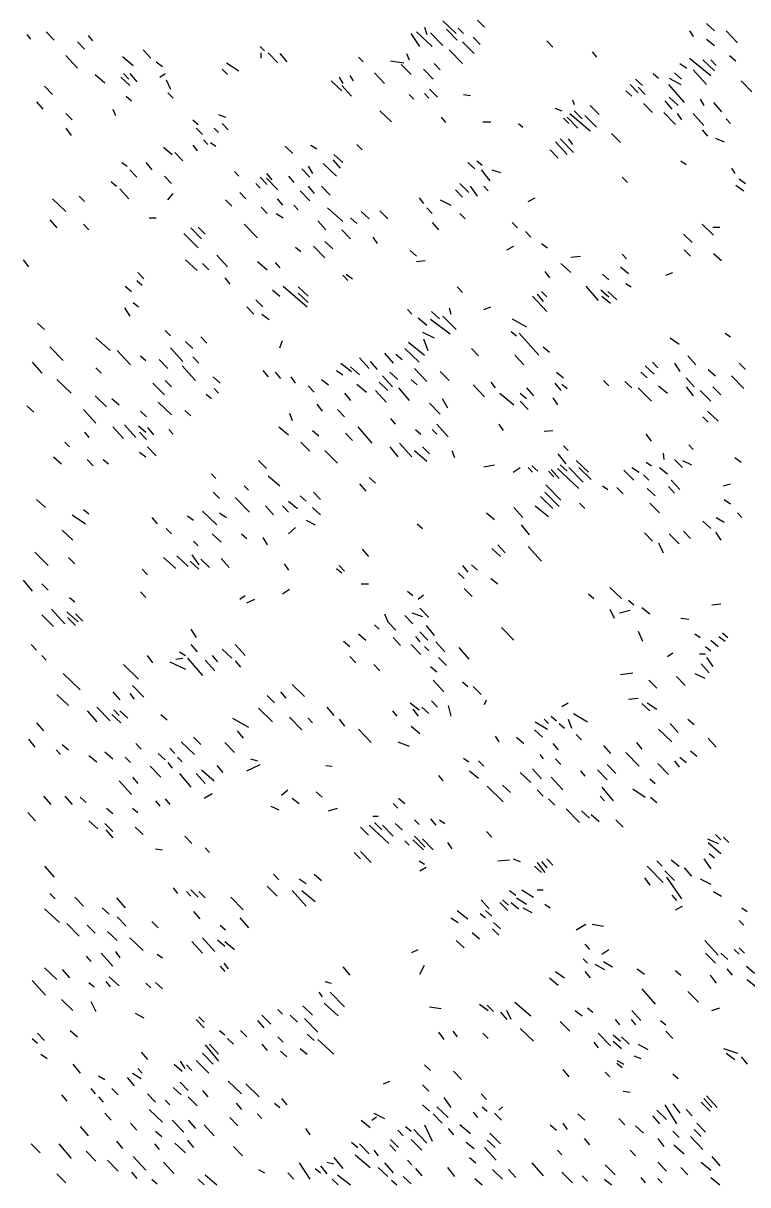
# Model space of a CAD drawing. Extents: x 0 to 599, y 0 to 600.
# Drawn here: x 0.2 to 149.5, y 0.2 to 239.7 of the extents above; entities that cross this region are included whole.
import ezdxf

# ---------------------------------------------------------------- set-up
doc = ezdxf.new("R2010")
doc.units = 0
doc.header["$MEASUREMENT"] = 0
doc.layers.add('LIMESTONE_FSET2', color=66, linetype='CONTINUOUS')

msp = doc.modelspace()

# ---------------------------------------------------------------- linework, layer by layer
at = {"layer": 'LIMESTONE_FSET2'}
for p, q in [((86.71, 240.19), (89.45, 237.57)), ((93.84, 240.37), (95.3, 238.88)), ((141.04, 239.63), (142.68, 238.13)), ((0.91, 237.38), (1.65, 236.44)), ((4.94, 237.94), (6.59, 236.26)), ((13.54, 237.19), (14.45, 236.07)), ((81.95, 234.95), (80.12, 237.57)), ((81.22, 237.94), (84.51, 234.95)), ((82.87, 238.88), (83.41, 237.38)), ((84.15, 237.75), (86.71, 235.13)), ((87.44, 238.5), (89.63, 236.26)), ((89.82, 238.69), (90.91, 237.57)), ((137.56, 238.13), (138.29, 237)), ((145.06, 238.13), (147.44, 235.69)), ((11.34, 235.88), (12.8, 234.38)), ((49.02, 234.95), (49.94, 234.01)), ((90.73, 235.88), (93.11, 233.45)), ((92.93, 236.82), (94.39, 235.32)), ((108.11, 236.07), (109.39, 234.76)), ((141.04, 236.44), (142.68, 235.13)), ((8.96, 233.07), (11.34, 230.45)), ((20.67, 232.89), (22.87, 231.01)), ((24.88, 234.2), (26.52, 232.51)), ((49.21, 232.51), (49.21, 233.63)), ((50.67, 233.63), (52.68, 231.58)), ((53.05, 233.45), (54.51, 231.76)), ((69.33, 232.7), (70.24, 231.76)), ((79.21, 233.45), (79.76, 232.14)), ((87.99, 234.2), (90.73, 231.39)), ((117.44, 233.82), (118.35, 232.7)), ((137.56, 232.51), (141.95, 228.95)), ((145.79, 233.07), (147.07, 231.95)), ((27.62, 231.76), (28.9, 230.83)), ((41.16, 230.27), (42.26, 229.14)), ((42.07, 231.58), (44.63, 229.89)), ((75.91, 231.95), (78.66, 231.58)), ((78.11, 231.2), (80.12, 229.14)), ((82.68, 230.27), (84.7, 228.21)), ((84.88, 231.39), (86.16, 230.08)), ((135.55, 231.39), (137.01, 230.45)), ((138.29, 230.08), (141.04, 227.08)), ((140.3, 232.14), (142.68, 229.89)), ((141.95, 232.14), (143.05, 231.01)), ((15, 229.14), (17.01, 227.46)), ((20.3, 228.58), (22.13, 226.9)), ((20.85, 229.33), (21.95, 228.21)), ((22.13, 229.33), (23.6, 227.64)), ((28.35, 228.58), (29.45, 229.33)), ((29.63, 228.02), (30.55, 226.15)), ((63.66, 227.83), (65.85, 225.77)), ((65.3, 228.58), (66.04, 227.27)), ((67.5, 228.95), (68.23, 227.83)), ((72.62, 229.52), (74.63, 227.27)), ((126.4, 228.21), (127.87, 226.9)), ((130.06, 229.33), (131.16, 228.39)), ((133.35, 228.39), (135.73, 227.08)), ((134.45, 229.52), (135.91, 228.21)), ((148.17, 227.83), (150.37, 225.59)), ((4.57, 226.71), (6.22, 225.02)), ((30, 225.4), (31.1, 224.27)), ((67.87, 224.65), (65.85, 226.9)), ((82.87, 225.21), (83.78, 224.27)), ((83.96, 226.15), (85.61, 224.46)), ((124.39, 225.77), (125.67, 224.65)), ((125.3, 227.08), (126.95, 225.4)), ((126.95, 226.52), (128.41, 225.02)), ((133.17, 227.08), (136.46, 223.34)), ((2.93, 223.53), (4.21, 222.03)), ((21.4, 224.65), (22.5, 223.71)), ((79.76, 225.02), (80.67, 224.09)), ((90.91, 225.02), (92.38, 224.84)), ((113.41, 223.9), (113.78, 222.96)), ((117.07, 222.78), (118.9, 220.9)), ((128.05, 223.15), (129.88, 221.28)), ((132.44, 223.71), (133.9, 222.03)), ((133.35, 224.46), (135.18, 222.78)), ((139.76, 224.09), (140.49, 222.78)), ((142.5, 223.34), (144.15, 221.47)), ((8.96, 221.09), (10.24, 219.78)), ((18.66, 222.03), (19.21, 220.72)), ((40.43, 220.9), (41.89, 220.34)), ((73.72, 221.65), (76.1, 219.41)), ((109.76, 222.22), (111.22, 221.65)), ((112.87, 221.09), (117.07, 217.54)), ((113.78, 221.65), (115.43, 219.97)), ((115.98, 220.72), (118.35, 218.28)), ((132.26, 221.28), (134.63, 218.85)), ((135, 221.09), (135.91, 219.78)), ((138.29, 221.09), (140.49, 218.66)), ((8.96, 218.1), (10.06, 216.6)), ((35.12, 219.78), (36.22, 218.85)), ((35.85, 218.1), (37.13, 216.79)), ((39.51, 218.1), (40.43, 217.16)), ((41.16, 219.03), (42.44, 217.72)), ((86.34, 220.34), (87.26, 219.22)), ((94.94, 219.41), (96.59, 219.41)), ((102.26, 219.03), (103.17, 218.28)), ((111.59, 220.16), (112.68, 219.03)), ((112.32, 220.34), (114.51, 218.1)), ((145.06, 219.97), (145.98, 219.03)), ((37.32, 215.66), (38.23, 214.73)), ((110.85, 215.85), (113.6, 213.04)), ((112.5, 215.85), (113.41, 214.73)), ((121.46, 216.97), (123.29, 215.1)), ((140.12, 217.72), (141.22, 216.41)), ((142.87, 216.04), (144.7, 215.29)), ((29.09, 214.17), (30.91, 212.67)), ((35.12, 214.54), (36.04, 213.42)), ((38.78, 215.1), (39.88, 214.35)), ((54.15, 214.35), (55.79, 212.85)), ((59.45, 214.54), (60.73, 213.79)), ((68.96, 214.73), (70.06, 213.6)), ((108.84, 213.6), (110.49, 211.92)), ((109.94, 215.29), (112.32, 212.67)), ((20.49, 210.98), (21.59, 210.23)), ((25.43, 210.98), (26.71, 209.49)), ((31.46, 213.04), (33.11, 211.36)), ((62.01, 210.8), (64.76, 208.17)), ((64.02, 211.54), (65.49, 209.86)), ((64.21, 212.67), (66.04, 210.98)), ((91.83, 210.98), (93.29, 209.67)), ((93.66, 211.36), (94.76, 210.42)), ((135.73, 211.36), (136.83, 210.61)), ((22.13, 209.49), (23.6, 207.99)), ((43.72, 209.11), (44.63, 208.17)), ((50.3, 208.74), (51.4, 207.43)), ((57.62, 209.67), (59.27, 207.99)), ((58.9, 210.23), (59.82, 208.74)), ((94.57, 209.49), (96.4, 207.24)), ((96.77, 209.49), (98.6, 208.92)), ((146.16, 209.86), (146.89, 208.74)), ((18.29, 207.05), (19.39, 206.12)), ((29.27, 208.17), (30.73, 206.68)), ((48.11, 206.68), (49.02, 205.74)), ((49.02, 207.99), (50.49, 206.49)), ((50.3, 207.8), (52.68, 205.37)), ((54.88, 208.17), (55.98, 206.86)), ((58.9, 206.12), (60.18, 204.62)), ((61.65, 206.12), (63.48, 204.24)), ((90.18, 206.68), (92.01, 204.81)), ((93.84, 204.06), (92.38, 206.12)), ((95.12, 206.12), (96.04, 205.18)), ((123.66, 207.99), (124.76, 206.86)), ((147.07, 206.3), (148.72, 205.18)), ((147.8, 207.61), (149.09, 206.68)), ((11.71, 204.06), (12.8, 202.93)), ((20.12, 205.55), (21.95, 203.49)), ((30, 203.31), (31.1, 204.62)), ((44.82, 204.81), (46.1, 203.49)), ((57.26, 205.18), (59.27, 203.12)), ((81.77, 203.68), (82.68, 202.56)), ((89.27, 205.37), (90.73, 203.87)), ((104.27, 202.93), (105.73, 203.68)), ((6.22, 203.49), (8.96, 200.87)), ((41.89, 203.31), (43.17, 202)), ((49.21, 201.81), (50.49, 200.5)), ((52.5, 203.49), (53.6, 202.18)), ((55.98, 202.18), (56.89, 201.25)), ((62.93, 201.62), (66.04, 198.81)), ((83.41, 201.62), (84.51, 200.5)), ((86.16, 203.31), (88.35, 202.18)), ((5.67, 199.19), (7.13, 197.5)), ((26.16, 199.56), (27.62, 199.56)), ((52.32, 200.5), (53.78, 199.56)), ((60.91, 199), (62.56, 197.13)), ((67.68, 199.56), (68.96, 198.44)), ((69.88, 200.87), (71.52, 199.38)), ((73.72, 201.06), (75.37, 199.38)), ((90.18, 200.5), (91.28, 199.38)), ((12.62, 198.25), (13.72, 197.13)), ((34.76, 197.5), (36.95, 195.26)), ((36.22, 197.69), (37.68, 196.19)), ((45.73, 198.25), (48.48, 195.44)), ((65.85, 197.13), (67.68, 195.26)), ((84.51, 198.63), (85.79, 197.13)), ((100.98, 198.63), (102.07, 197.5)), ((103.72, 196.76), (104.82, 195.63)), ((140.12, 198.25), (142.5, 196.01)), ((142.32, 197.69), (143.78, 197.69)), ((33.29, 196.38), (36.22, 193.39)), ((62.38, 194.7), (64.02, 193.2)), ((72.26, 195.63), (73.17, 194.32)), ((107.01, 194.32), (108.29, 193.39)), ((136.28, 196.19), (138.11, 194.51)), ((40.06, 191.89), (42.26, 189.45)), ((56.34, 193.57), (57.44, 192.64)), ((60, 193.76), (62.38, 191.33)), ((79.94, 192.82), (81.22, 191.7)), ((99.88, 193.01), (101.34, 193.76)), ((113.05, 191.51), (115.06, 191.7)), ((123.66, 192.07), (124.57, 191.14)), ((136.46, 193.01), (137.74, 191.7)), ((142.5, 192.26), (144.15, 190.76)), ((0.18, 190.95), (1.28, 189.45)), ((33.66, 190.95), (36.04, 188.71)), ((37.13, 190.2), (38.41, 188.89)), ((48.48, 190.58), (50.49, 188.89)), ((52.13, 190.39), (53.05, 189.27)), ((81.22, 190.58), (83.05, 190.76)), ((111.04, 190.2), (113.05, 188.33)), ((123.29, 189.45), (124.94, 188.14)), ((23.78, 188.33), (25.06, 187.02)), ((41.71, 187.21), (42.8, 185.9)), ((66.04, 187.77), (67.13, 186.65)), ((66.77, 187.96), (68.05, 187.02)), ((107.74, 188.52), (108.66, 187.21)), ((119.63, 187.96), (120.91, 186.83)), ((132.62, 187.77), (134.09, 188.33)), ((21.22, 185.52), (22.5, 184.4)), ((23.6, 186.65), (24.7, 185.71)), ((51.59, 184.77), (53.05, 183.46)), ((53.78, 185.52), (58.72, 181.22)), ((56.89, 185.34), (58.9, 183.46)), ((89.63, 185.34), (90.73, 184.21)), ((116.16, 185.52), (118.72, 182.53)), ((119.27, 184.77), (120.91, 183.28)), ((124.39, 186.08), (125.49, 185.34)), ((22.87, 182.15), (23.96, 181.22)), ((48.11, 182.71), (49.57, 181.22)), ((56.89, 184.02), (58.9, 182.15)), ((105.18, 183.46), (108.11, 180.28)), ((106.1, 183.84), (107.38, 182.34)), ((107.01, 184.4), (108.11, 183.28)), ((119.45, 183.46), (121.28, 181.97)), ((120.73, 184.4), (122.56, 182.71)), ((21.04, 181.03), (22.13, 179.34)), ((46.28, 181.22), (47.74, 179.72)), ((49.39, 179.72), (50.85, 178.6)), ((79.39, 180.66), (80.3, 179.72)), ((84.33, 180.28), (85.98, 178.78)), ((87.99, 181.03), (88.35, 179.72)), ((95.12, 180.66), (96.59, 181.22)), ((3.11, 177.85), (4.57, 176.54)), ((81.59, 178.97), (83.41, 177.47)), ((88.17, 175.6), (84.15, 178.6)), ((86.71, 179.34), (89.45, 176.54)), ((100.98, 178.78), (103.9, 177.1)), ((29.45, 176.35), (30.55, 175.23)), ((36.77, 175.04), (38.05, 173.73)), ((82.5, 175.98), (84.88, 174.85)), ((100.79, 176.16), (101.89, 175.23)), ((102.44, 175.79), (106.46, 171.29)), ((144.88, 175.79), (145.98, 175.04)), ((5.67, 172.98), (8.41, 170.17)), ((15.18, 174.85), (18.11, 172.23)), ((30.55, 172.79), (33.11, 169.98)), ((33.66, 174.1), (35.12, 172.61)), ((53.05, 172.79), (53.6, 174.29)), ((78.84, 172.61), (81.77, 169.8)), ((79.57, 173.92), (82.87, 171.29)), ((82.68, 174.66), (83.6, 172.23)), ((92.56, 172.61), (94.02, 171.11)), ((107.38, 172.98), (108.66, 171.86)), ((133.54, 174.85), (135.37, 173.54)), ((19.57, 172.23), (22.32, 169.24)), ((24.33, 171.11), (25.43, 170.17)), ((28.17, 170.36), (30, 168.49)), ((35.12, 170.92), (36.4, 169.61)), ((69.51, 170.73), (71.52, 168.49)), ((74.63, 171.67), (76.46, 169.61)), ((77.01, 171.48), (78.29, 170.36)), ((103.35, 169.24), (101.52, 171.29)), ((137.2, 171.11), (138.84, 169.24)), ((2.01, 169.8), (4.02, 167.55)), ((15.18, 168.67), (16.28, 167.55)), ((32.93, 169.05), (35.67, 166.05)), ((49.57, 168.11), (50.67, 166.8)), ((52.13, 167.74), (53.23, 166.43)), ((64.76, 168.11), (66.04, 167.18)), ((65.67, 169.61), (67.87, 167.93)), ((67.68, 168.86), (69.51, 167.18)), ((71.71, 169.98), (73.17, 168.3)), ((75.73, 167.74), (77.38, 166.24)), ((80.85, 168.49), (83.41, 165.87)), ((86.16, 167.93), (87.99, 166.05)), ((110.12, 167.74), (111.59, 166.61)), ((127.5, 167.74), (128.78, 166.61)), ((128.41, 169.05), (130.24, 167.36)), ((129.88, 169.8), (130.98, 168.67)), ((134.45, 169.61), (135.55, 167.93)), ((141.4, 168.3), (142.87, 166.99)), ((147.8, 169.61), (149.09, 168.3)), ((7.13, 166.24), (10.06, 163.43)), ((26.89, 165.49), (29.27, 163.06)), ((29.45, 166.05), (30.73, 164.74)), ((39.33, 166.8), (40.79, 165.49)), ((56.34, 165.49), (55.43, 166.8)), ((61.65, 166.24), (63.11, 165.12)), ((68.96, 165.3), (70.98, 163.62)), ((73.54, 165.68), (75.37, 163.99)), ((74.27, 166.99), (76.28, 164.74)), ((80.12, 166.24), (81.4, 165.12)), ((96.59, 165.68), (97.5, 164.56)), ((109.76, 165.49), (111.04, 163.99)), ((111.22, 165.3), (112.32, 164.37)), ((119.82, 166.05), (120.91, 164.93)), ((124.21, 165.87), (125.67, 164.56)), ((136.83, 166.61), (138.48, 164.74)), ((146.16, 166.99), (148.72, 164.37)), ((37.87, 163.24), (38.96, 162.31)), ((39.51, 164.37), (40.43, 163.43)), ((58.9, 164.93), (60.18, 163.62)), ((66.4, 163.43), (67.68, 161.93)), ((72.8, 163.99), (75, 161.56)), ((77.56, 164.56), (79.76, 161.93)), ((92.93, 165.12), (95.3, 162.68)), ((98.41, 163.43), (101.34, 161)), ((102.62, 163.43), (103.9, 162.31)), ((103.9, 164.56), (105.37, 162.87)), ((126.95, 164.56), (129.7, 161.75)), ((131.16, 164.93), (132.99, 163.43)), ((136.83, 164.74), (138.29, 162.87)), ((139.76, 163.99), (141.95, 161.75)), ((142.32, 164.74), (143.96, 163.06)), ((0.91, 160.81), (2.38, 159.5)), ((15, 162.87), (17.38, 160.62)), ((18.48, 162.31), (19.94, 161)), ((27.99, 161.56), (30.73, 158.94)), ((60.73, 161.19), (61.83, 159.69)), ((83.96, 161.37), (86.16, 159.13)), ((86.52, 162.31), (87.62, 160.44)), ((102.62, 161.75), (104.27, 160.06)), ((109.39, 162.5), (110.3, 161)), ((12.62, 160.06), (15.18, 157.25)), ((24.33, 159.69), (25.61, 158.56)), ((33.48, 159.88), (34.76, 158.75)), ((55.06, 159.31), (55.61, 157.82)), ((64.94, 160.06), (66.4, 158.56)), ((75.91, 158.19), (76.83, 157.07)), ((140.3, 158.56), (141.4, 157.44)), ((141.22, 159.69), (143.41, 157.63)), ((18.66, 156.51), (20.85, 154.07)), ((21.04, 156.88), (23.41, 154.26)), ((23.96, 156.69), (25.43, 155.38)), ((25.79, 156.32), (27.07, 154.82)), ((30.18, 155.94), (31.1, 155.01)), ((52.87, 156.51), (54.88, 154.82)), ((59.82, 155.76), (61.1, 154.63)), ((69.15, 156.51), (72.07, 153.14)), ((81.04, 155.94), (82.13, 155.01)), ((84.51, 155.94), (85.43, 155.01)), ((85.43, 157.07), (87.8, 154.45)), ((98.23, 157.07), (99.15, 155.76)), ((107.56, 155.57), (109.39, 155.76)), ((8.78, 153.32), (9.7, 152.39)), ((12.8, 155.38), (13.72, 154.26)), ((24.15, 155.38), (25.61, 153.88)), ((57.44, 153.32), (59.27, 151.45)), ((66.59, 155.2), (68.05, 153.7)), ((129.7, 153.51), (128.6, 155.01)), ((24.15, 151.26), (25.43, 150.33)), ((25.79, 152.39), (27.62, 150.51)), ((62.38, 151.64), (64.94, 149.02)), ((75.73, 152.39), (77.38, 150.33)), ((77.74, 153.14), (80.3, 150.33)), ((80.85, 151.64), (83.41, 149.39)), ((82.5, 152.39), (83.96, 150.89)), ((88.54, 151.64), (89.09, 150.14)), ((111.59, 152.57), (112.5, 151.64)), ((132.07, 151.08), (132.26, 149.77)), ((137.38, 152.76), (138.29, 151.83)), ((6.4, 150.33), (8.05, 148.83)), ((13.35, 149.77), (14.63, 148.46)), ((16.65, 149.77), (17.74, 148.83)), ((48.66, 149.58), (50.3, 147.89)), ((95.12, 148.27), (97.32, 148.64)), ((112.13, 148.83), (110.49, 150.89)), ((110.85, 148.64), (112.32, 147.33)), ((114.15, 149.58), (116.71, 147.15)), ((128.6, 149.2), (129.7, 148.46)), ((134.45, 149.77), (136.1, 148.08)), ((136.1, 149.58), (137.93, 148.64)), ((146.89, 150.14), (148.17, 149.2)), ((38.96, 146.77), (39.88, 145.83)), ((50.67, 146.4), (53.05, 144.34)), ((101.16, 147.15), (102.62, 148.08)), ((104.27, 148.08), (105.18, 147.15)), ((105, 148.46), (106.28, 147.33)), ((108.48, 147.33), (109.57, 146.21)), ((109.02, 147.71), (110.67, 145.83)), ((110.3, 147.89), (114.7, 143.78)), ((112.68, 148.08), (115.61, 145.09)), ((114.7, 148.08), (117.26, 145.65)), ((124.02, 147.52), (126.04, 145.46)), ((125.67, 148.08), (127.13, 147.15)), ((129.15, 145.46), (128.05, 146.58)), ((131.34, 148.08), (132.99, 146.77)), ((45.73, 144.34), (46.65, 143.4)), ((69.51, 144.71), (70.79, 143.21)), ((71.52, 146.02), (72.8, 144.9)), ((107.93, 144.52), (111.04, 141.34)), ((119.63, 144.34), (120.73, 143.59)), ((122.56, 143.96), (123.84, 142.65)), ((128.78, 143.78), (130.43, 142.28)), ((133.17, 144.15), (134.45, 142.84)), ((133.72, 145.46), (135.55, 143.59)), ((144.51, 144.34), (145.98, 144.71)), ((2.93, 141.53), (4.76, 139.84)), ((39.33, 143.03), (40.61, 141.72)), ((43.9, 141.9), (46.83, 138.91)), ((57.26, 142.28), (58.54, 141.15)), ((60, 143.03), (61.46, 141.53)), ((106.83, 142.09), (109.39, 139.66)), ((107.74, 143.03), (110.67, 140.03)), ((144.7, 141.53), (145.98, 140.59)), ((12.62, 139.47), (13.72, 138.53)), ((37.13, 139.1), (40.06, 136.29)), ((50.12, 140.22), (51.77, 138.35)), ((53.6, 140.22), (54.88, 138.91)), ((54.88, 141.15), (56.71, 139.66)), ((59.82, 139.84), (61.46, 138.35)), ((101.34, 139.84), (103.17, 137.78)), ((105.73, 140.22), (108.48, 137.97)), ((114.88, 140.78), (115.98, 139.66)), ((129.33, 140.78), (131.34, 138.72)), ((10.24, 138.35), (12.99, 136.47)), ((26.71, 137.78), (27.8, 136.47)), ((34.02, 138.16), (35.3, 137.22)), ((40.61, 138.72), (42.07, 137.78)), ((58.54, 137.22), (60.37, 136.29)), ((95.67, 138.72), (97.32, 137.41)), ((140.3, 137.04), (141.95, 135.54)), ((143.05, 137.78), (144.7, 136.85)), ((147.44, 138.72), (148.35, 137.78)), ((8.23, 135.16), (10.43, 133.1)), ((29.63, 135.54), (30.73, 134.41)), ((39.15, 134.41), (40.98, 132.73)), ((45.18, 134.41), (46.28, 133.48)), ((54.88, 134.41), (56.34, 135.73)), ((81.4, 136.47), (82.5, 135.54)), ((102.8, 136.29), (104.45, 134.23)), ((128.23, 134.6), (129.88, 132.92)), ((133.35, 134.41), (135.37, 132.36)), ((136.28, 134.98), (137.74, 133.48)), ((142.87, 134.79), (143.96, 133.1)), ((35.3, 132.92), (36.22, 131.98)), ((49.57, 133.67), (50.49, 132.17)), ((98.05, 132.17), (99.51, 130.48)), ((104.27, 131.79), (107.01, 128.8)), ((131.16, 132.54), (132.07, 130.48)), ((2.56, 130.67), (5.3, 127.86)), ((9.51, 129.55), (10.79, 128.24)), ((29.09, 129.55), (31.65, 127.3)), ((31.83, 129.92), (34.21, 127.68)), ((34.94, 130.11), (36.4, 128.05)), ((40.98, 129.36), (42.62, 127.49)), ((70.06, 131.23), (71.34, 129.73)), ((96.77, 131.42), (98.6, 129.73)), ((24.7, 127.11), (25.79, 125.99)), ((34.57, 128.8), (36.4, 127.11)), ((36.77, 129.17), (38.6, 127.49)), ((53.96, 128.24), (54.88, 126.93)), ((64.76, 127.3), (65.85, 126.37)), ((65.3, 127.86), (66.4, 126.74)), ((90.73, 127.86), (91.83, 126.55)), ((92.56, 128.05), (93.84, 126.93)), ((0.18, 124.87), (2.01, 122.62)), ((89.82, 126.37), (91.1, 125.24)), ((96.59, 125.24), (98.05, 124.12)), ((4.02, 124.12), (5.3, 122.81)), ((24.33, 122.43), (25.43, 121.31)), ((53.6, 122.06), (55.06, 123)), ((69.88, 124.12), (71.34, 124.12)), ((79.39, 122.62), (80.49, 121.68)), ((91.1, 123.18), (92.74, 121.5)), ((121.1, 123.37), (123.48, 121.12)), ((9.7, 121.31), (10.79, 120.37)), ((44.82, 120.94), (45.91, 121.68)), ((46.28, 120.19), (47.93, 120.94)), ((81.59, 120.94), (82.68, 121.87)), ((116.71, 122.06), (117.8, 121.12)), ((124.94, 120.75), (126.04, 119.81)), ((142.13, 119.81), (143.96, 120)), ((4.02, 117.75), (6.4, 115.32)), ((6.04, 118.88), (8.78, 115.88)), ((9.15, 118.32), (11.52, 116.26)), ((10.98, 117.94), (12.44, 116.44)), ((74.63, 117.94), (75.37, 116.26)), ((78.84, 117.57), (80.49, 115.88)), ((80.3, 118.13), (82.5, 117.38)), ((81.95, 119.06), (83.78, 117.19)), ((121.1, 118.88), (122.01, 117)), ((123.11, 118.13), (125.3, 118.69)), ((127.68, 119.25), (129.33, 117.94)), ((9.33, 117.19), (10.98, 115.51)), ((72.62, 115.69), (73.54, 114.76)), ((77.01, 114.57), (75.37, 116.26)), ((83.23, 115.51), (84.88, 113.45)), ((98.78, 115.13), (101.34, 112.51)), ((135.73, 117), (137.38, 116.82)), ((34.76, 114.76), (35.85, 113.07)), ((69.33, 113.82), (70.79, 112.51)), ((76.46, 113.07), (77.93, 111.39)), ((81.04, 113.26), (81.95, 112.14)), ((81.95, 114.2), (83.6, 112.51)), ((126.95, 114.38), (127.87, 112.32)), ((138.66, 113.82), (139.76, 113.07)), ((143.6, 113.26), (144.88, 112.32)), ((144.33, 114.01), (145.43, 113.07)), ((1.83, 111.58), (2.93, 110.45)), ((34.76, 111.58), (36.04, 110.08)), ((41.16, 110.64), (43.17, 108.77)), ((43.9, 111.58), (45.91, 109.33)), ((66.22, 112.32), (67.5, 111.2)), ((80.12, 111.58), (82.13, 109.52)), ((82.87, 111.2), (83.78, 110.27)), ((85.24, 112.14), (87.07, 110.08)), ((90, 111.01), (92.01, 108.58)), ((140.85, 111.2), (141.95, 110.27)), ((141.95, 112.51), (143.41, 111.2)), ((4.02, 109.33), (4.94, 108.39)), ((26.89, 107.83), (25.79, 109.33)), ((30.37, 108.02), (33.66, 106.52)), ((31.65, 108.58), (33.11, 108.77)), ((32.38, 110.08), (33.66, 109.33)), ((34.02, 108.77), (37.13, 105.21)), ((37.68, 108.39), (39.7, 106.15)), ((39.15, 109.33), (40.24, 108.02)), ((43.9, 108.21), (45, 106.9)), ((67.5, 109.14), (68.78, 107.83)), ((85.79, 108.95), (87.44, 107.27)), ((132.99, 109.14), (134.09, 109.89)), ((139.57, 109.7), (140.85, 109.7)), ((141.04, 108.95), (142.32, 107.08)), ((8.41, 105.59), (11.89, 102.22)), ((20.85, 107.46), (23.96, 104.46)), ((72.44, 107.46), (73.72, 106.15)), ((84.15, 107.08), (85.43, 105.96)), ((123.29, 105.4), (125.85, 105.77)), ((138.66, 105.59), (140.67, 104.65)), ((139.94, 107.64), (141.59, 105.77)), ((22.68, 103.15), (25.06, 100.72)), ((55.61, 103.34), (58.17, 100.9)), ((84.7, 104.27), (86.89, 101.84)), ((90.73, 103.9), (91.83, 102.96)), ((129.15, 104.27), (130.79, 102.59)), ((134.82, 105.02), (136.65, 103.15)), ((7.13, 101.28), (9.51, 99.03)), ((18.66, 101.84), (20.12, 100.16)), ((22.13, 101.47), (23.05, 100.34)), ((50.49, 101.09), (51.95, 99.59)), ((53.23, 101.84), (54.33, 100.53)), ((92.93, 102.96), (94.57, 101.28)), ((15.37, 98.66), (18.11, 95.85)), ((48.66, 98.47), (51.59, 95.66)), ((62.74, 98.66), (64.21, 96.97)), ((79.94, 99.59), (81.77, 98.1)), ((80.49, 98.28), (81.59, 96.79)), ((82.32, 98.66), (83.78, 97.35)), ((84.33, 99.97), (85.61, 98.66)), ((87.8, 99.03), (88.35, 96.79)), ((95.3, 99.22), (95.67, 100.16)), ((111.22, 98.85), (112.5, 99.59)), ((124.94, 100.34), (126.95, 100.53)), ((127.68, 99.41), (129.33, 97.91)), ((128.78, 99.59), (130.79, 98.28)), ((13.35, 97.91), (15.37, 95.66)), ((18.48, 97.16), (20.3, 95.48)), ((18.84, 98.1), (19.94, 96.97)), ((20.12, 97.91), (21.77, 96.41)), ((28.54, 97.16), (29.82, 96.04)), ((43.35, 96.41), (46.65, 94.54)), ((55.06, 96.6), (57.62, 93.98)), ((58.9, 96.41), (59.82, 95.48)), ((65.3, 96.22), (66.4, 94.73)), ((76.28, 97.91), (77.2, 96.79)), ((107.56, 96.22), (108.48, 95.29)), ((109.02, 96.79), (110.12, 95.85)), ((112.5, 96.22), (113.23, 94.35)), ((113.6, 97.35), (116.52, 95.66)), ((137.2, 96.22), (138.48, 95.1)), ((2.93, 95.48), (4.39, 93.79)), ((44.27, 93.79), (45.55, 92.29)), ((69.33, 94.17), (71.89, 91.36)), ((80.12, 94.73), (81.95, 93.23)), ((105.55, 93.98), (107.2, 92.48)), ((105.73, 95.66), (108.29, 94.17)), ((110.67, 95.29), (111.77, 94.35)), ((131.16, 94.17), (133.9, 91.54)), ((133.54, 95.29), (135.18, 93.42)), ((1.28, 92.11), (2.56, 90.42)), ((23.41, 91.17), (24.51, 90.05)), ((32.74, 91.54), (35.49, 88.92)), ((35.3, 92.48), (36.77, 90.98)), ((41.71, 91.36), (43.72, 89.3)), ((77.38, 91.54), (79.76, 90.61)), ((97.5, 92.67), (98.23, 91.54)), ((101.89, 92.48), (103.35, 91.17)), ((109.39, 91.17), (110.49, 89.86)), ((114.15, 93.04), (115.24, 91.92)), ((126.59, 91.36), (127.68, 90.05)), ((141.4, 92.29), (143.05, 90.42)), ((6.95, 89.86), (7.87, 88.92)), ((8.23, 90.98), (9.51, 89.86)), ((13.72, 88.74), (15.37, 87.43)), ((17.01, 89.49), (18.66, 87.99)), ((27.99, 89.11), (29.45, 87.8)), ((30.37, 90.23), (31.46, 89.11)), ((106.65, 88.92), (107.38, 87.99)), ((119.82, 90.8), (121.28, 89.11)), ((124.39, 89.3), (127.13, 86.49)), ((137.74, 89.67), (139.02, 88.55)), ((21.22, 88.36), (22.32, 87.24)), ((26.34, 86.49), (28.54, 84.24)), ((30, 87.24), (30.91, 86.12)), ((32.01, 88.36), (32.93, 87.43)), ((40.06, 86.68), (41.34, 85.18)), ((46.28, 85.55), (49.02, 86.86)), ((47.01, 87.99), (48.48, 87.61)), ((62.56, 86.68), (63.84, 86.49)), ((90.91, 88.17), (92.01, 87.43)), ((94.02, 87.61), (95.12, 86.49)), ((109.94, 87.99), (111.04, 86.86)), ((120.55, 86.86), (122.38, 84.99)), ((130.98, 87.05), (133.17, 84.8)), ((134.45, 87.61), (135.37, 86.3)), ((135.55, 88.36), (136.83, 87.24)), ((22.68, 84.24), (23.78, 82.93)), ((32.38, 84.99), (34.76, 82.18)), ((35.85, 84.99), (37.68, 82.93)), ((36.95, 85.74), (39.51, 83.49)), ((85.79, 84.62), (86.71, 83.49)), ((92.2, 85.55), (94.02, 84.06)), ((102.62, 85.18), (104.82, 83.12)), ((105.18, 85.93), (107.01, 83.87)), ((109.02, 84.24), (111.4, 81.62)), ((115.06, 85.55), (115.98, 84.43)), ((118.54, 85.74), (120.55, 83.68)), ((129.33, 83.87), (130.43, 82.93)), ((19.94, 83.49), (22.5, 80.69)), ((53.41, 80.5), (54.7, 81.62)), ((95.85, 82.37), (99.15, 79.19)), ((98.96, 82.56), (100.61, 81.06)), ((106.1, 81.62), (107.38, 80.31)), ((119.45, 82.18), (121.83, 79.38)), ((125.85, 81.81), (128.41, 80.12)), ((4.39, 80.31), (5.85, 78.63)), ((8.78, 80.31), (10.24, 78.63)), ((11.89, 80.12), (13.17, 79)), ((27.44, 79.38), (28.35, 78.25)), ((29.45, 79.75), (30.37, 78.63)), ((37.5, 79.94), (39.15, 80.87)), ((55.61, 79.94), (57.07, 78.81)), ((60.55, 81.25), (61.83, 80.12)), ((77.56, 79.94), (78.84, 78.81)), ((108.48, 79.75), (109.76, 78.44)), ((119.09, 80.31), (120, 79.38)), ((129.51, 80.12), (130.79, 79)), ((1.1, 76.94), (2.74, 75.26)), ((17.38, 77.88), (18.66, 76.76)), ((22.68, 77.88), (23.78, 76.94)), ((51.22, 78.25), (52.87, 77.5)), ((63.11, 77.32), (64.94, 77.88)), ((76.46, 78.81), (77.38, 77.88)), ((112.13, 77.69), (114.88, 74.88)), ((115.24, 77.32), (116.89, 75.82)), ((13.72, 75.26), (15.55, 73.57)), ((17.01, 74.7), (18.66, 73.01)), ((71.52, 74.32), (75.55, 70.58)), ((72.26, 76.19), (73.35, 76.19)), ((72.62, 74.88), (74.09, 73.39)), ((74.27, 74.32), (76.46, 72.07)), ((76.83, 74.7), (78.29, 73.39)), ((80.85, 75.44), (81.77, 74.51)), ((84.15, 75.63), (85.24, 74.32)), ((85.98, 75.44), (87.07, 74.7)), ((117.26, 76.57), (118.9, 75.07)), ((122.38, 75.44), (123.84, 73.95)), ((17.2, 73.39), (18.66, 71.7)), ((23.23, 73.95), (24.88, 72.45)), ((33.48, 72.07), (34.94, 70.58)), ((69.7, 73.95), (71.34, 72.26)), ((80.85, 72.07), (83.05, 69.83)), ((95.67, 73.01), (96.77, 71.89)), ((142.87, 72.45), (143.96, 71.33)), ((144.51, 71.89), (145.61, 70.76)), ((37.68, 69.64), (38.6, 68.71)), ((78.84, 71.14), (79.76, 70.2)), ((80.49, 71.33), (82.68, 69.27)), ((82.5, 71.51), (84.7, 69.27)), ((87.62, 70.76), (88.54, 69.45)), ((141.22, 71.51), (143.41, 70.58)), ((141.4, 70.76), (143.96, 68.52)), ((27.44, 69.45), (28.9, 69.27)), ((68.41, 68.71), (69.7, 67.39)), ((69.7, 68.89), (71.89, 66.65)), ((98.05, 67.02), (100.43, 67.21)), ((101.16, 67.39), (102.62, 66.83)), ((108.11, 67.39), (109.39, 66.08)), ((133.72, 67.21), (135.37, 65.9)), ((140.49, 67.39), (141.95, 65.34)), ((141.59, 68.52), (142.68, 67.58)), ((4.57, 65.9), (6.59, 63.65)), ((81.77, 67.02), (82.87, 66.27)), ((81.95, 64.96), (83.23, 65.71)), ((105.55, 65.9), (107.01, 64.59)), ((106.1, 66.65), (107.74, 64.59)), ((107.01, 66.83), (108.11, 65.52)), ((128.78, 65.9), (132.07, 62.53)), ((130.79, 67.02), (131.89, 65.9)), ((132.44, 64.96), (134.45, 62.9)), ((136.46, 65.52), (137.93, 63.84)), ((51.77, 64.21), (52.87, 63.09)), ((57.07, 63.28), (58.54, 62.34)), ((60.18, 64.21), (61.65, 62.9)), ((128.23, 63.46), (129.33, 61.97)), ((132.8, 63.65), (135.91, 59.16)), ((139.76, 63.28), (141.95, 62.15)), ((5.67, 60.28), (6.77, 59.16)), ((31.1, 61.4), (32.01, 60.28)), ((33.84, 60.66), (34.76, 59.72)), ((34.76, 61.03), (36.22, 59.53)), ((37.68, 59.34), (36.4, 60.66)), ((50.49, 61.78), (52.5, 59.72)), ((55.61, 60.84), (58.54, 57.66)), ((57.62, 60.84), (60.37, 58.6)), ((100.43, 60.84), (101.71, 59.91)), ((102.99, 61.03), (105.37, 59.53)), ((106.1, 61.03), (107.38, 61.03)), ((133.9, 59.91), (134.82, 58.78)), ((142.5, 60.66), (144.15, 59.72)), ((10.79, 59.53), (12.62, 57.66)), ((19.39, 59.34), (21.22, 57.29)), ((42.99, 59.53), (45.55, 56.91)), ((94.57, 58.97), (96.22, 57.1)), ((98.41, 58.41), (100.06, 56.72)), ((98.96, 58.97), (100.24, 57.85)), ((100.79, 58.41), (102.26, 57.1)), ((101.89, 59.34), (103.9, 58.03)), ((107.74, 58.03), (108.84, 57.29)), ((134.63, 56.91), (136.1, 57.66)), ((4.57, 57.1), (7.68, 54.29)), ((16.46, 57.29), (17.93, 55.98)), ((19.57, 55.41), (21.4, 53.54)), ((35.3, 56.54), (36.59, 55.04)), ((44.82, 55.23), (46.65, 53.17)), ((88.35, 55.23), (89.82, 54.29)), ((89.63, 56.72), (91.83, 55.04)), ((94.39, 56.16), (95.49, 55.23)), ((95.49, 56.72), (96.77, 55.6)), ((103.17, 57.29), (105, 56.35)), ((148.35, 57.29), (149.45, 56.54)), ((9.15, 54.1), (11.71, 51.48)), ((13.35, 53.73), (15, 52.04)), ((26.71, 54.48), (27.99, 53.17)), ((40.79, 53.73), (41.89, 52.79)), ((96.95, 52.98), (98.23, 51.67)), ((97.13, 54.29), (98.6, 52.98)), ((114.15, 52.79), (116.16, 53.92)), ((117.44, 53.92), (119.82, 53.54)), ((147.8, 54.66), (148.72, 53.73)), ((17.56, 52.42), (19.57, 50.55)), ((22.13, 51.11), (24.88, 48.49)), ((34.94, 50.36), (37.13, 47.93)), ((37.13, 51.11), (39.7, 48.3)), ((40.24, 50.73), (41.71, 49.42)), ((41.71, 50.36), (43.72, 48.67)), ((89.45, 50.55), (91.1, 49.05)), ((92.74, 52.23), (94.21, 50.92)), ((140.67, 50.55), (143.41, 47.55)), ((16.28, 47.93), (18.66, 45.3)), ((19.21, 48.3), (20.12, 46.99)), ((80.3, 48.11), (81.59, 48.67)), ((115.98, 49.8), (116.89, 48.67)), ((119.45, 47.74), (120.91, 48.67)), ((140.85, 47.93), (142.87, 45.87)), ((143.96, 47.93), (145.43, 46.61)), ((146.71, 48.67), (147.8, 47.74)), ((147.8, 49.05), (148.9, 47.93)), ((13.17, 47.36), (14.09, 46.24)), ((27.8, 47.74), (28.9, 46.99)), ((41.52, 45.87), (42.44, 44.74)), ((115.61, 46.8), (116.52, 45.87)), ((117.99, 45.68), (120, 44.56)), ((119.82, 46.24), (121.65, 45.12)), ((4.57, 44.93), (7.13, 42.5)), ((8.23, 44.56), (9.7, 42.87)), ((40.79, 45.3), (41.71, 44.18)), ((66.04, 45.12), (67.5, 43.43)), ((81.95, 43.62), (82.87, 45.49)), ((109.94, 44.18), (111.77, 42.87)), ((115.98, 44.18), (117.07, 42.87)), ((126.77, 44.74), (128.23, 43.62)), ((134.63, 44.37), (135.73, 43.43)), ((141.77, 43.43), (143.05, 41.75)), ((145.24, 44.74), (146.34, 43.43)), ((149.27, 45.3), (150.91, 43.81)), ((2.01, 42.31), (4.76, 39.31)), ((13.72, 41.93), (14.82, 41)), ((17.2, 42.12), (18.11, 41)), ((17.93, 43.06), (19.94, 41.19)), ((25.43, 41.75), (26.52, 40.81)), ((27.44, 41.93), (28.9, 40.62)), ((62.38, 42.12), (63.66, 41.75)), ((108.66, 42.87), (110.49, 41.37)), ((149.45, 42.5), (151.28, 41)), ((8.05, 38.38), (10.43, 36.13)), ((61.1, 39.88), (61.83, 38.94)), ((63.48, 39.88), (66.4, 36.88)), ((127.68, 40.62), (130.43, 37.44)), ((137.2, 40.06), (139.39, 37.82)), ((14.09, 38), (15.18, 35.94)), ((52.68, 36.32), (53.6, 35.38)), ((57.8, 37.07), (59.82, 35.19)), ((62.2, 37.63), (65.12, 35.01)), ((83.96, 36.88), (86.34, 36.51)), ((94.21, 37.44), (96.04, 36.13)), ((95.85, 37.25), (97.13, 35.94)), ((100.79, 34.26), (99.88, 36.13)), ((101.52, 37.82), (104.82, 35.01)), ((113.96, 36.13), (115.43, 35.01)), ((116.52, 36.69), (117.62, 35.76)), ((125.67, 36.13), (127.5, 34.07)), ((142.13, 36.13), (143.78, 36.69)), ((23.23, 35.57), (25.06, 34.63)), ((35.85, 34.26), (37.5, 32.57)), ((36.4, 34.82), (37.5, 33.7)), ((48.48, 34.07), (49.76, 32.57)), ((49.39, 35.19), (51.22, 33.32)), ((55.24, 35.19), (56.71, 33.7)), ((58.17, 34.45), (60.91, 31.64)), ((98.6, 35.76), (99.88, 34.26)), ((110.85, 33.88), (112.87, 31.83)), ((122.2, 34.26), (123.11, 33.14)), ((125.49, 34.26), (126.4, 33.14)), ((131.52, 34.07), (132.62, 33.14)), ((3.11, 31.45), (4.57, 29.95)), ((9.88, 32.01), (11.34, 30.7)), ((40.61, 32.01), (41.71, 31.08)), ((45, 32.01), (46.28, 30.7)), ((58.72, 31.26), (60.18, 29.95)), ((85.79, 31.64), (86.89, 30.14)), ((88.72, 31.83), (89.63, 30.7)), ((94.94, 31.45), (96.04, 30.33)), ((102.62, 32.39), (105.37, 29.77)), ((118.72, 31.45), (121.28, 28.83)), ((132.62, 31.83), (134.09, 30.33)), ((2.01, 30.33), (3.11, 29.39)), ((37.68, 29.02), (40.43, 25.65)), ((38.6, 29.2), (40.43, 27.15)), ((42.26, 30.33), (43.54, 29.2)), ((49.39, 29.2), (50.49, 27.89)), ((52.68, 30.7), (53.78, 29.58)), ((60.91, 30.14), (64.21, 27.15)), ((117.8, 29.58), (118.72, 28.46)), ((121.83, 31.08), (123.29, 29.77)), ((121.83, 29.77), (123.48, 28.27)), ((123.48, 30.7), (125.12, 29.2)), ((126.95, 29.2), (128.96, 28.08)), ((3.84, 27.15), (5.12, 26.21)), ((24.51, 27.52), (25.79, 26.02)), ((37.13, 27.33), (39.33, 25.09)), ((53.23, 27.71), (54.51, 26.58)), ((57.26, 28.27), (58.72, 27.15)), ((126.04, 26.77), (127.5, 26.21)), ((144.51, 28.27), (147.44, 27.33)), ((145.06, 27.33), (146.89, 26.02)), ((148.17, 26.58), (149.45, 25.09)), ((10.43, 25.09), (11.89, 23.21)), ((23.78, 24.15), (24.7, 23.21)), ((31.28, 25.09), (32.93, 23.59)), ((32.56, 25.65), (33.48, 24.15)), ((33.84, 24.9), (34.94, 23.78)), ((35.85, 25.83), (38.41, 23.21)), ((82.87, 24.9), (84.15, 23.78)), ((111.4, 23.96), (112.68, 22.46)), ((122.56, 25.83), (124.02, 25.09)), ((122.56, 25.27), (123.66, 24.34)), ((15.73, 22.65), (17.01, 21.9)), ((21.59, 22.28), (23.05, 20.59)), ((22.68, 23.21), (24.51, 22.09)), ((88.9, 23.59), (90.55, 21.9)), ((120.18, 23.4), (121.1, 22.46)), ((134.09, 23.03), (135.18, 22.09)), ((14.09, 20.03), (15, 18.91)), ((18.48, 20.03), (19.76, 18.72)), ((31.1, 20.22), (32.74, 18.72)), ((32.56, 21.34), (34.21, 19.66)), ((37.13, 19.66), (38.23, 18.35)), ((42.44, 21.53), (45.18, 18.91)), ((46.1, 20.97), (48.84, 18.35)), ((74.45, 20.97), (75.73, 21.53)), ((82.5, 20.78), (83.78, 19.47)), ((123.84, 19.47), (125.3, 19.28)), ((8.05, 18.72), (9.15, 17.41)), ((15.73, 18.35), (16.65, 17.22)), ((25.79, 18.91), (27.44, 17.22)), ((29.45, 17.6), (30.37, 16.66)), ((34.21, 18.35), (36.04, 16.47)), ((44.09, 17.04), (45.18, 15.73)), ((51.95, 17.04), (53.05, 16.1)), ((53.41, 17.97), (54.51, 16.66)), ((86.89, 18.16), (88.35, 16.1)), ((94.57, 18.91), (95.67, 17.78)), ((134.09, 16.85), (135.55, 14.98)), ((139.94, 17.22), (141.77, 15.35)), ((140.49, 17.97), (142.13, 16.1)), ((141.04, 18.53), (143.23, 16.1)), ((17.01, 14.98), (18.29, 13.48)), ((26.16, 15.73), (28.9, 13.1)), ((48.48, 14.79), (49.39, 13.85)), ((72.44, 14.98), (74.63, 13.85)), ((82.5, 16.66), (83.96, 15.35)), ((84.7, 14.79), (86.52, 12.92)), ((85.43, 16.29), (87.8, 14.04)), ((92.93, 15.16), (93.84, 14.04)), ((94.76, 16.29), (95.85, 15.35)), ((97.32, 14.98), (98.78, 13.48)), ((98.23, 15.54), (98.96, 16.29)), ((114.51, 14.79), (115.98, 13.48)), ((129.88, 14.41), (131.34, 12.73)), ((130.79, 15.54), (132.8, 13.67)), ((132.44, 16.66), (134.82, 12.73)), ((136.83, 15.73), (138.11, 14.41)), ((11.89, 12.17), (13.54, 10.3)), ((22.32, 12.92), (23.6, 11.42)), ((30.91, 13.48), (33.29, 11.05)), ((34.21, 13.48), (35.67, 11.79)), ((37.5, 12.54), (39.51, 10.3)), ((44.45, 12.36), (42.8, 14.04)), ((69.88, 13.48), (71.71, 11.98)), ((72.07, 13.48), (72.99, 14.23)), ((79.02, 12.17), (80.12, 11.23)), ((82.87, 12.54), (84.51, 9.17)), ((92.38, 10.67), (90.18, 12.54)), ((108.84, 12.54), (110.12, 11.42)), ((111.4, 12.92), (112.32, 11.61)), ((122.93, 13.85), (124.21, 12.54)), ((126.4, 12.36), (128.05, 10.86)), ((139.02, 12.92), (140.85, 11.05)), ((27.44, 11.23), (28.72, 10.11)), ((58.35, 11.79), (59.27, 10.48)), ((77.38, 11.42), (78.48, 10.3)), ((80.67, 11.61), (83.41, 8.8)), ((87.8, 11.79), (88.9, 10.48)), ((96.4, 10.86), (98.6, 8.61)), ((115.79, 9.73), (116.89, 8.42)), ((130.98, 9.73), (132.26, 8.05)), ((134.09, 11.23), (135.37, 9.92)), ((137.74, 10.11), (140.3, 7.49)), ((138.48, 11.61), (139.94, 10.11)), ((1.83, 8.61), (3.66, 6.74)), ((7.5, 8.61), (10.06, 5.62)), ((19.39, 9.17), (20.67, 7.68)), ((27.26, 8.61), (28.17, 7.49)), ((31.46, 8.8), (33.66, 6.74)), ((34.02, 9.36), (35.3, 7.86)), ((43.54, 8.05), (45.37, 6.18)), ((67.87, 8.99), (69.15, 7.86)), ((69.51, 8.61), (71.52, 6.55)), ((72.44, 7.3), (73.35, 6.18)), ((75.73, 8.42), (77.01, 7.11)), ((75.91, 9.55), (77.56, 7.86)), ((80.12, 9.55), (82.32, 7.3)), ((91.46, 8.99), (93.11, 7.68)), ((95.3, 7.86), (97.68, 5.24)), ((95.85, 9.36), (97.5, 7.86)), ((110.3, 7.3), (111.22, 6.37)), ((125.3, 7.3), (126.4, 6.18)), ((134.27, 8.42), (136.46, 6.55)), ((13.17, 7.11), (15.18, 5.05)), ((17.56, 5.24), (19.76, 3)), ((22.87, 5.99), (25.43, 3.18)), ((29.09, 4.87), (31.28, 2.43)), ((62.74, 4.87), (64.21, 4.49)), ((64.21, 5.8), (66.04, 3.56)), ((68.6, 6.37), (71.71, 3.74)), ((79.39, 5.24), (80.3, 4.31)), ((92.2, 5.8), (93.48, 4.68)), ((130.98, 4.87), (132.8, 3)), ((139.94, 4.87), (141.95, 3.18)), ((142.13, 5.99), (143.78, 4.12)), ((7.13, 2.43), (8.96, 0.56)), ((22.5, 2.81), (23.6, 1.5)), ((48.66, 3.37), (49.94, 2.62)), ((54.7, 2.62), (55.98, 1.31)), ((57.07, 4.68), (59.27, 1.31)), ((60.37, 3.56), (61.46, 2.62)), ((61.46, 4.12), (62.74, 2.43)), ((73.35, 3.74), (75.37, 1.87)), ((74.63, 4.68), (76.46, 2.62)), ((81.04, 3.56), (82.32, 2.06)), ((87.62, 3.74), (89.09, 1.87)), ((96.95, 3.37), (98.96, 1.31)), ((100.24, 3.37), (101.71, 1.68)), ((105, 4.68), (107.38, 2.06)), ((111.22, 2.81), (113.41, 0.56)), ((120.18, 4.31), (122.2, 2.25)), ((135.73, 3.74), (137.2, 2.25)), ((26.71, 1.31), (27.8, 0.37)), ((36.22, 1.31), (37.5, 0.19)), ((37.68, 2.25), (40.06, 0.19)), ((63.84, 1.31), (65.12, 0.19)), ((64.94, 2.25), (67.68, 0.19)), ((76.1, 1.12), (77.2, 0.19)), ((78.48, 1.87), (80.12, 0.37)), ((93.29, 1.5), (94.76, 0.19)), ((115.43, 2.06), (116.52, 0.94)), ((120, 1.31), (121.46, 0.19)), ((127.5, 1.68), (128.41, 0.56)), ((130.98, 1.5), (131.89, 0.56)), ((141.95, 1.68), (143.78, 0.19))]:
    msp.add_line(p, q, dxfattribs=at)

doc.saveas('drawing.dxf')
